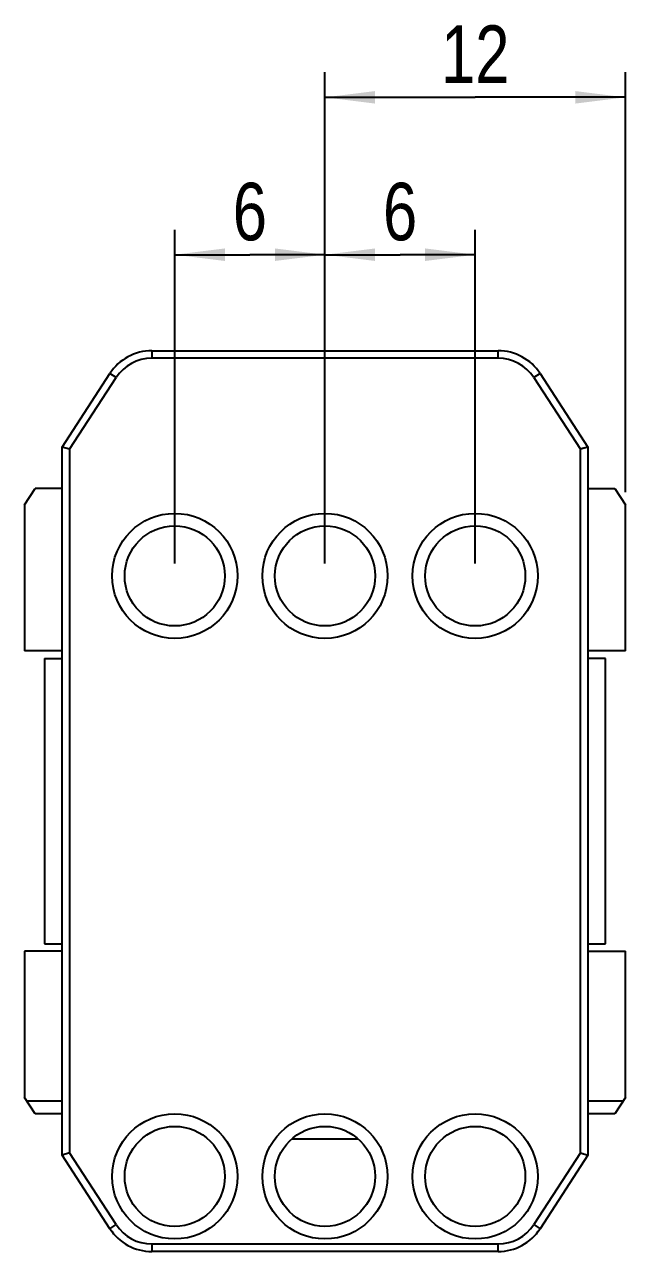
# Model space of a CAD drawing. Header units: millimetres. Extents: x 0 to 297, y 0 to 210.
# Drawn here: x 218.2 to 242.2, y 103.77 to 152.81 of the extents above; entities that cross this region are included whole.
import ezdxf

# ---------------------------------------------------------------- set-up
doc = ezdxf.new("R2010")
doc.units = ezdxf.units.MM
doc.header["$LTSCALE"] = 16.335
doc.layers.get('0').update_dxf_attribs({"linetype": 'CONTINUOUS'})
doc.layers.add('7_ALL_FEATURES', color=7, linetype='CONTINUOUS')
doc.styles.get("Standard").update_dxf_attribs({"font": 'txt', "width": 0.8})
doc.dimstyles.new('DIMSTYLE_1', dxfattribs={"dimtxt": 2.3, "dimasz": 2, "dimexe": 1, "dimexo": 0.5, "dimgap": 0.575, "dimtad": 1, "dimdsep": 46, "dimtxsty": 'Standard', "dimblk": '_FILLED', "dimblk1": '_FILLED', "dimblk2": '_FILLED', "dimcen": 0.09, "dimazin": 2, "dimtp": 0.01, "dimtm": 0.01, "dimtfac": 1, "dimtofl": 0, "dimtmove": 0, "dimatfit": 3, "dimldrblk": '_FILLED', "dimfxl": 0, "dimtolj": 1, "dimarcsym": 0})

# ---------------------------------------------------------------- blocks, each defined once
blk = doc.blocks.new('_FILLED')
at = {"color": 0, "linetype": 'ByBlock'}
blk.add_solid([(0, 0), (-1, 0.125), (-1, -0.125)], dxfattribs=at)
blk = doc.blocks.new('*D18')
at = {"color": 2, "linetype": 'Continuous'}
for p, q in [((230.201, 131.269), (230.201, 144.607)), ((236.201, 131.269), (236.201, 144.607)), ((230.201, 143.607), (233.201, 143.607)), ((236.201, 143.607), (233.201, 143.607))]:
    blk.add_line(p, q, dxfattribs=at)
at = {"color": 2, "linetype": 'Continuous', "xscale": 2, "yscale": 2, "zscale": 2, "rotation": 180}
blk.add_blockref('_FILLED', (230.201, 143.607), dxfattribs=at)
at = {"color": 2, "linetype": 'Continuous', "xscale": 2, "yscale": 2, "zscale": 2}
blk.add_blockref('_FILLED', (236.201, 143.607), dxfattribs=at)
at = {"color": 2, "linetype": 'Continuous', "insert": (233.201, 146.482), "char_height": 2.3, "width": 1.84, "attachment_point": 2, "line_spacing_factor": 0.9}
blk.add_mtext('6', dxfattribs=at)
blk = doc.blocks.new('*D19')
at = {"color": 2, "linetype": 'Continuous'}
for p, q in [((224.201, 131.269), (224.201, 144.607)), ((230.201, 131.269), (230.201, 144.607)), ((224.201, 143.607), (227.201, 143.607)), ((230.201, 143.607), (227.201, 143.607))]:
    blk.add_line(p, q, dxfattribs=at)
at = {"color": 2, "linetype": 'Continuous', "xscale": 2, "yscale": 2, "zscale": 2, "rotation": 180}
blk.add_blockref('_FILLED', (224.201, 143.607), dxfattribs=at)
at = {"color": 2, "linetype": 'Continuous', "xscale": 2, "yscale": 2, "zscale": 2}
blk.add_blockref('_FILLED', (230.201, 143.607), dxfattribs=at)
at = {"color": 2, "linetype": 'Continuous', "insert": (227.201, 146.482), "char_height": 2.3, "width": 1.84, "attachment_point": 2, "line_spacing_factor": 0.9}
blk.add_mtext('6', dxfattribs=at)
blk = doc.blocks.new('*D20')
at = {"color": 2, "linetype": 'Continuous'}
for p, q in [((230.201, 131.269), (230.201, 150.897)), ((242.201, 134.11), (242.201, 150.897)), ((230.201, 149.897), (236.201, 149.897)), ((242.201, 149.897), (236.201, 149.897))]:
    blk.add_line(p, q, dxfattribs=at)
at = {"color": 2, "linetype": 'Continuous', "xscale": 2, "yscale": 2, "zscale": 2, "rotation": 180}
blk.add_blockref('_FILLED', (230.201, 149.897), dxfattribs=at)
at = {"color": 2, "linetype": 'Continuous', "xscale": 2, "yscale": 2, "zscale": 2}
blk.add_blockref('_FILLED', (242.201, 149.897), dxfattribs=at)
at = {"color": 2, "linetype": 'Continuous', "insert": (236.201, 152.772), "char_height": 2.3, "width": 3.68, "attachment_point": 2, "line_spacing_factor": 0.9}
blk.add_mtext('12', dxfattribs=at)

msp = doc.modelspace()

# ---------------------------------------------------------------- linework, layer by layer
at = {"layer": '7_ALL_FEATURES', "color": 9, "linetype": 'Continuous'}
for p, q in [((223.287, 139.769), (223.287, 139.469)), ((237.115, 139.469), (237.115, 139.769)), ((237.115, 139.469), (223.287, 139.469)), ((221.861, 138.695), (221.61, 138.858)), ((238.793, 138.858), (238.541, 138.695)), ((220.001, 135.831), (221.861, 138.695)), ((238.541, 138.695), (240.401, 135.831)), ((220.001, 135.831), (220.001, 107.708)), ((240.401, 107.708), (240.401, 135.831)), ((221.861, 104.843), (220.001, 107.708)), ((240.401, 107.708), (238.541, 104.843)), ((221.61, 104.68), (221.861, 104.843)), ((238.541, 104.843), (238.793, 104.68)), ((223.287, 104.069), (237.115, 104.069)), ((223.287, 104.069), (223.287, 103.769)), ((237.115, 103.769), (237.115, 104.069))]:
    msp.add_line(p, q, dxfattribs=at)
at = {"layer": '7_ALL_FEATURES', "color": 7, "linetype": 'Continuous'}
for p, q in [((223.287, 139.769), (237.115, 139.769)), ((219.701, 135.919), (221.61, 138.858)), ((238.793, 138.858), (240.701, 135.919)), ((219.701, 107.619), (219.701, 135.919)), ((220.001, 135.831), (219.701, 135.919)), ((219.715, 135.915), (219.701, 135.919)), ((219.953, 135.845), (219.906, 135.859)), ((240.701, 135.919), (240.401, 135.831)), ((240.45, 135.845), (240.401, 135.831)), ((240.58, 135.884), (240.45, 135.845)), ((240.687, 135.915), (240.67, 135.91)), ((240.701, 135.919), (240.701, 107.619)), ((218.201, 133.61), (218.63, 134.269)), ((219.701, 134.269), (218.63, 134.269)), ((240.701, 134.269), (241.773, 134.269)), ((241.773, 134.269), (242.201, 133.61)), ((218.201, 133.61), (218.201, 127.769)), ((242.201, 127.769), (242.201, 133.61)), ((219.701, 127.769), (218.201, 127.769)), ((242.201, 127.769), (240.701, 127.769)), ((219.001, 127.469), (219.001, 116.069)), ((219.001, 127.469), (219.701, 127.469)), ((241.401, 127.469), (240.701, 127.469)), ((241.401, 116.069), (241.401, 127.469)), ((218.201, 115.769), (218.201, 109.929)), ((219.701, 115.769), (218.201, 115.769)), ((219.001, 116.069), (219.701, 116.069)), ((240.701, 116.069), (241.401, 116.069)), ((240.701, 115.769), (242.201, 115.769)), ((242.201, 109.929), (242.201, 115.769)), ((218.63, 109.269), (218.201, 109.929)), ((242.201, 109.929), (241.773, 109.269)), ((218.289, 109.794), (219.701, 109.794)), ((240.701, 109.794), (242.114, 109.794)), ((219.701, 109.269), (218.63, 109.269)), ((241.773, 109.269), (240.701, 109.269)), ((228.879, 108.269), (231.523, 108.269)), ((220.001, 107.708), (219.701, 107.619)), ((219.715, 107.623), (219.701, 107.619)), ((221.61, 104.68), (219.701, 107.619)), ((219.822, 107.654), (219.715, 107.623)), ((219.953, 107.693), (219.906, 107.68)), ((240.701, 107.619), (238.793, 104.68)), ((240.401, 107.708), (240.701, 107.619)), ((240.45, 107.693), (240.496, 107.68)), ((240.581, 107.654), (240.687, 107.623)), ((240.687, 107.623), (240.701, 107.619)), ((237.115, 103.769), (223.287, 103.769))]:
    msp.add_line(p, q, dxfattribs=at)
for centre, radius in [((224.201, 130.769), 2.5), ((230.201, 130.769), 2.5), ((236.201, 130.769), 2.5), ((224.201, 130.769), 2), ((230.201, 130.769), 2), ((236.201, 130.769), 2), ((224.201, 106.769), 2.5), ((230.201, 106.769), 2.5), ((236.201, 106.769), 2.5), ((224.201, 106.769), 2), ((230.201, 106.769), 2), ((236.201, 106.769), 2)]:
    msp.add_circle(centre, radius, dxfattribs=at)
for centre, start, end in [((223.287, 137.769), 90, 147), ((237.115, 137.769), 33, 90), ((223.287, 105.769), 213, 270), ((237.115, 105.769), 270, 327)]:
    msp.add_arc(centre, 2, start, end, dxfattribs=at)
at = {"layer": '7_ALL_FEATURES', "color": 9, "linetype": 'Continuous'}
for centre, start, end in [((223.287, 137.769), 90, 147), ((237.115, 137.769), 33, 90), ((223.287, 105.769), 213, 270), ((237.115, 105.769), 270, 327)]:
    msp.add_arc(centre, 1.7, start, end, dxfattribs=at)

# ---------------------------------------------------------------- dimensions: what is measured, and where the dimension line sits
at = {"color": 2, "linetype": 'Continuous'}
for base, p1, p2, picture, middle in [((230.201, 149.897), (242.201, 133.61), (230.201, 130.769), '*D20', (236.431, 149.897)), ((224.201, 143.607), (230.201, 130.769), (224.201, 130.769), '*D19', (227.201, 143.607))]:
    dim = msp.add_linear_dim(base=base, p1=p1, p2=p2, angle=180, dimstyle='DIMSTYLE_1', dxfattribs=at)
    dim.commit()
    dim.dimension.update_dxf_attribs({"geometry": picture, "text_midpoint": middle, "dimtype": 160})
dim = msp.add_linear_dim(base=(236.201, 143.607), p1=(230.201, 130.769), p2=(236.201, 130.769), dimstyle='DIMSTYLE_1', dxfattribs=at)
dim.commit()
dim.dimension.update_dxf_attribs({"geometry": '*D18', "text_midpoint": (233.201, 143.607), "dimtype": 160})

doc.saveas('drawing.dxf')
